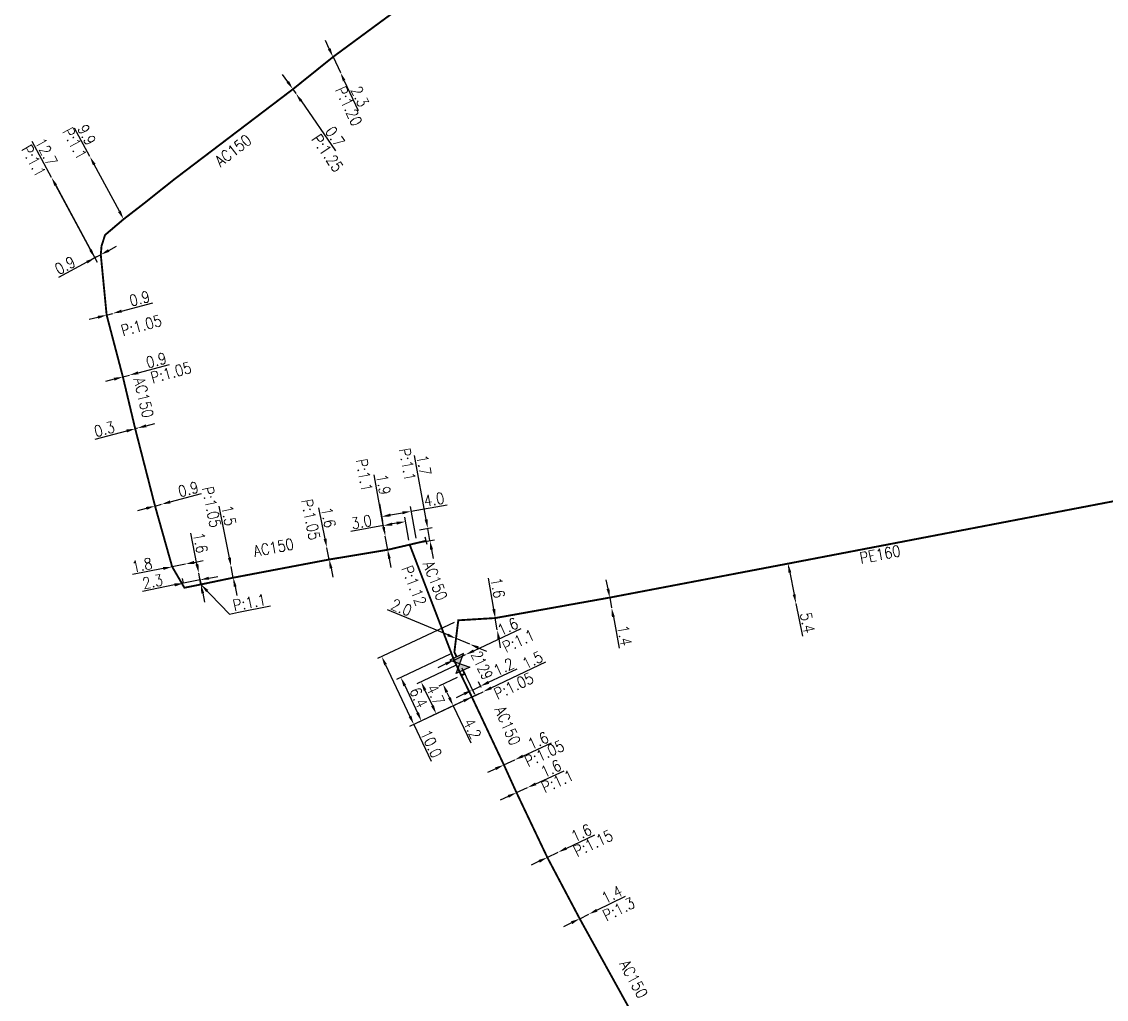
# Model space of a CAD drawing. Header units: millimetres. Extents: x 151000 to 152000, y 126996 to 128009.
# Drawn here: x 151048.7 to 151193, y 127751 to 127881 of the extents above; entities that cross this region are included whole.
import ezdxf
from ezdxf.enums import TextEntityAlignment as Align

# ---------------------------------------------------------------- set-up
doc = ezdxf.new("R2010")
doc.units = ezdxf.units.MM
doc.header["$PDMODE"] = 34
doc.layers.get('0').update_dxf_attribs({"linetype": 'CONTINUOUS'})
doc.layers.get('Defpoints').update_dxf_attribs({"linetype": 'CONTINUOUS'})
for name, color, linetype in [('G_120', 4, 'CONTINUOUS'), ('G_300', 7, 'CONTINUOUS'), ('G_340', 7, 'CONTINUOUS')]:
    doc.layers.add(name, color=color, linetype=linetype)
doc.styles.get("Standard").update_dxf_attribs({"font": 'romans.shx', "width": 0.85})
doc.linetypes.add('G_typB_AP', pattern='A,5,-0.3,["o",Standard,S=1.5,R=0,X=0,Y=-0.5],-1.65', length=6.95)
doc.linetypes.add('G_TYPB_PE', pattern='A,5,-0.3,["o",Standard,S=1.5,R=0,X=0,Y=-0.5],-1.65', length=6.95)
doc.dimstyles.get("Standard").update_dxf_attribs({"dimtxt": 1.5, "dimasz": 1.2, "dimexe": 0.625, "dimexo": 0.625, "dimgap": 0.25, "dimtad": 1, "dimdec": 1, "dimzin": 0, "dimdsep": 46, "dimtxsty": 'Standard', "dimcen": -0.5, "dimadec": 0, "dimazin": 0, "dimtfac": 1, "dimtdec": 1, "dimtmove": 0, "dimatfit": 3, "dimfxl": 1, "dimtolj": 1, "dimtzin": 0, "dimarcsym": 0})

# ---------------------------------------------------------------- blocks, each defined once
blk = doc.blocks.new('*D3')
at = {"layer": 'Defpoints', "color": 0, "linetype": 'Continuous'}
for p in [(151106.97, 127795.66), (151109.71, 127792.66), (151110.06, 127791.92)]:
    blk.add_point(p, dxfattribs=at)
at = {"layer": 'G_300', "color": 0, "linetype": 'Continuous', "lineweight": -2}
for p, q in [((151107.24, 127795.09), (151108.9, 127791.58)), ((151110.8, 127793.18), (151114.58, 127794.97)), ((151108.63, 127792.15), (151109.71, 127792.66)), ((151109.8, 127792.49), (151109.45, 127793.23)), ((151107.54, 127791.63), (151106.46, 127791.12))]:
    blk.add_line(p, q, dxfattribs=at)
at = {"layer": 'G_300', "color": 0, "linetype": 'Continuous'}
for points in [[(151110.71, 127793.36), (151110.88, 127792.99), (151109.71, 127792.66)], [(151107.46, 127791.82), (151107.63, 127791.45), (151108.63, 127792.15)]]:
    blk.add_solid(points, dxfattribs=at)
at = {"layer": 'G_300', "color": 0, "linetype": 'Continuous', "insert": (151112.81, 127795.23), "char_height": 1.5, "attachment_point": 5, "rotation": 25.3376}
blk.add_mtext('\\A1;1.2', dxfattribs=at)
blk = doc.blocks.new('*D4')
at = {"layer": 'Defpoints', "color": 0, "linetype": 'Continuous'}
for p in [(151107.16, 127794.08), (151110.06, 127791.92), (151106.09, 127790.04)]:
    blk.add_point(p, dxfattribs=at)
at = {"layer": 'G_120', "color": 0, "linetype": 'Continuous', "lineweight": -2}
for p, q in [((151106.59, 127793.82), (151104.16, 127792.66)), ((151105.23, 127791.84), (151105.58, 127791.12)), ((151109.5, 127791.65), (151105.52, 127789.77)), ((151106.09, 127790.04), (151108.41, 127785.14))]:
    blk.add_line(p, q, dxfattribs=at)
at = {"layer": 'G_120', "color": 0, "linetype": 'Continuous'}
for points in [[(151105.42, 127791.93), (151105.05, 127791.76), (151104.72, 127792.93)], [(151105.76, 127791.21), (151105.4, 127791.04), (151106.09, 127790.04)]]:
    blk.add_solid(points, dxfattribs=at)
at = {"layer": 'G_120', "color": 0, "linetype": 'Continuous', "insert": (151108.63, 127787), "char_height": 1.5, "attachment_point": 5, "rotation": 295.3376}
blk.add_mtext('\\A1;4.2', dxfattribs=at)
blk = doc.blocks.new('*D5')
at = {"layer": 'Defpoints', "color": 0, "linetype": 'Continuous'}
for p in [(151106.97, 127795.66), (151110.06, 127791.92), (151103.83, 127788.97)]:
    blk.add_point(p, dxfattribs=at)
at = {"layer": 'G_300', "color": 0, "linetype": 'Continuous', "lineweight": -2}
for p, q in [((151106.4, 127795.39), (151101.25, 127792.95)), ((151102.33, 127792.13), (151103.32, 127790.05)), ((151109.5, 127791.65), (151103.26, 127788.7))]:
    blk.add_line(p, q, dxfattribs=at)
at = {"layer": 'G_300', "color": 0, "linetype": 'Continuous'}
for points in [[(151102.51, 127792.22), (151102.15, 127792.05), (151101.82, 127793.22)], [(151103.5, 127790.14), (151103.14, 127789.97), (151103.83, 127788.97)]]:
    blk.add_solid(points, dxfattribs=at)
at = {"layer": 'G_300', "color": 0, "linetype": 'Continuous', "insert": (151103.73, 127791.52), "char_height": 1.5, "attachment_point": 5, "rotation": 295.3376}
blk.add_mtext('\\A1;4.7', dxfattribs=at)
blk = doc.blocks.new('*D6')
at = {"layer": 'Defpoints', "color": 0, "linetype": 'Continuous'}
for p in [(151106.24, 127797.19), (151110.06, 127791.92), (151101.85, 127788.03)]:
    blk.add_point(p, dxfattribs=at)
at = {"layer": 'G_120', "color": 0, "linetype": 'Continuous', "lineweight": -2}
for p, q in [((151105.68, 127796.92), (151098.55, 127793.55)), ((151099.63, 127792.73), (151101.34, 127789.12)), ((151109.5, 127791.65), (151101.29, 127787.77))]:
    blk.add_line(p, q, dxfattribs=at)
at = {"layer": 'G_120', "color": 0, "linetype": 'Continuous'}
for points in [[(151099.81, 127792.82), (151099.45, 127792.65), (151099.11, 127793.82)], [(151101.52, 127789.2), (151101.16, 127789.03), (151101.85, 127788.03)]]:
    blk.add_solid(points, dxfattribs=at)
at = {"layer": 'G_120', "color": 0, "linetype": 'Continuous', "insert": (151101.48, 127791.14), "char_height": 1.5, "attachment_point": 5, "rotation": 295.3376}
blk.add_mtext('\\A1;6.4', dxfattribs=at)
blk = doc.blocks.new('*D7')
at = {"layer": 'Defpoints', "color": 0, "linetype": 'Continuous'}
for p in [(151111.68, 127801.72), (151111.95, 127800.14), (151111.95, 127800.14)]:
    blk.add_point(p, dxfattribs=at)
at = {"layer": 'G_120', "color": 0, "linetype": 'Continuous', "lineweight": -2}
for p, q in [((151111.48, 127802.9), (151110.78, 127807.03)), ((151111.95, 127800.14), (151111.68, 127801.72)), ((151112.15, 127798.96), (151112.34, 127797.77))]:
    blk.add_line(p, q, dxfattribs=at)
at = {"layer": 'G_120', "color": 0, "linetype": 'Continuous'}
for points in [[(151111.68, 127802.94), (151111.28, 127802.87), (151111.68, 127801.72)], [(151112.34, 127798.99), (151111.95, 127798.92), (151111.95, 127800.14)]]:
    blk.add_solid(points, dxfattribs=at)
at = {"layer": 'G_120', "color": 0, "linetype": 'Continuous', "insert": (151112.02, 127805.73), "char_height": 1.5, "attachment_point": 5, "rotation": 279.5668}
blk.add_mtext('\\A1;1.6', dxfattribs=at)
blk = doc.blocks.new('*D8')
at = {"layer": 'Defpoints', "color": 0, "linetype": 'Continuous'}
for p in [(151106.46, 127799.01), (151108.31, 127798.24), (151108.31, 127798.24)]:
    blk.add_point(p, dxfattribs=at)
at = {"layer": 'G_120', "color": 0, "linetype": 'Continuous', "lineweight": -2}
for p, q in [((151105.36, 127799.47), (151097.35, 127802.81)), ((151108.31, 127798.24), (151106.46, 127799.01)), ((151109.42, 127797.78), (151110.53, 127797.32))]:
    blk.add_line(p, q, dxfattribs=at)
at = {"layer": 'G_120', "color": 0, "linetype": 'Continuous'}
for points in [[(151105.43, 127799.65), (151105.28, 127799.29), (151106.46, 127799.01)], [(151109.49, 127797.96), (151109.34, 127797.59), (151108.31, 127798.24)]]:
    blk.add_solid(points, dxfattribs=at)
at = {"layer": 'G_120', "color": 0, "linetype": 'Continuous', "insert": (151099.2, 127803.12), "char_height": 1.5, "attachment_point": 5, "rotation": 337.3674}
blk.add_mtext('\\A1;2.0', dxfattribs=at)
blk = doc.blocks.new('G_300_04')
at = {"linetype": 'Continuous'}
h = blk.add_hatch(color=0, dxfattribs=at)
h.paths.add_polyline_path([(-1, 1), (-1, -1), (0, 0)])
h.paths.add_polyline_path([(1, 1), (0, 0), (1, -1)])
at = {"color": 0, "linetype": 'Continuous', "flags": 128}
blk.add_lwpolyline([(-1, -1), (1, 1), (1, -1), (-1, 1)], close=True, dxfattribs=at)
at = {"color": 0, "linetype": 'Continuous', "width": 0.75}
blk.add_attdef('NUM', text='', height=1.5, dxfattribs=at).set_placement((0, 2.1), align=Align.MIDDLE_CENTER)
at = {"color": 0, "linetype": 'Continuous', "width": 0.75, "flags": 3}
for tag, p in [('DEF_LEG', (0, -5)), ('DEF_COUP', (0, -7.5)), ('DEF_TYPE', (0, -10))]:
    blk.add_attdef(tag, text='', height=1.2, dxfattribs=at).set_placement(p, align=Align.MIDDLE)
blk = doc.blocks.new('*D10')
at = {"layer": 'Defpoints', "color": 0, "linetype": 'Continuous'}
for p in [(151106.76, 127801.42), (151110.06, 127791.92), (151100.85, 127787.56)]:
    blk.add_point(p, dxfattribs=at)
at = {"layer": 'G_120', "color": 0, "linetype": 'Continuous', "lineweight": -2}
for p, q in [((151106.2, 127801.15), (151096, 127796.33)), ((151097.08, 127795.51), (151100.33, 127788.64)), ((151109.5, 127791.65), (151100.28, 127787.29)), ((151100.85, 127787.56), (151103.16, 127782.67))]:
    blk.add_line(p, q, dxfattribs=at)
at = {"layer": 'G_120', "color": 0, "linetype": 'Continuous'}
for points in [[(151097.26, 127795.6), (151096.9, 127795.42), (151096.57, 127796.6)], [(151100.51, 127788.73), (151100.15, 127788.56), (151100.85, 127787.56)]]:
    blk.add_solid(points, dxfattribs=at)
at = {"layer": 'G_120', "color": 0, "linetype": 'Continuous', "insert": (151103.16, 127785), "char_height": 1.5, "attachment_point": 5, "rotation": 295.3376}
blk.add_mtext('\\A1;10.0', dxfattribs=at)
blk = doc.blocks.new('*D11')
at = {"layer": 'Defpoints', "color": 0, "linetype": 'Continuous'}
for p in [(151126.91, 127804.44), (151127.17, 127803.06), (151127.17, 127803.06)]:
    blk.add_point(p, dxfattribs=at)
at = {"layer": 'G_120', "color": 0, "linetype": 'Continuous', "lineweight": -2}
for p, q in [((151126.69, 127805.61), (151126.46, 127806.79)), ((151126.91, 127804.44), (151127.17, 127803.06)), ((151127.4, 127801.88), (151128.19, 127797.71))]:
    blk.add_line(p, q, dxfattribs=at)
at = {"layer": 'G_120', "color": 0, "linetype": 'Continuous'}
for points in [[(151126.88, 127805.65), (151126.49, 127805.58), (151126.91, 127804.44)], [(151127.59, 127801.92), (151127.2, 127801.84), (151127.17, 127803.06)]]:
    blk.add_solid(points, dxfattribs=at)
at = {"layer": 'G_120', "color": 0, "linetype": 'Continuous', "insert": (151128.89, 127799.39), "char_height": 1.5, "attachment_point": 5, "rotation": 280.7793}
blk.add_mtext('\\A1;1.4', dxfattribs=at)
blk = doc.blocks.new('*D12')
at = {"layer": 'Defpoints', "color": 0, "linetype": 'Continuous'}
for p in [(151150.65, 127808.96), (151151.7, 127803.67), (151151.7, 127803.67)]:
    blk.add_point(p, dxfattribs=at)
at = {"layer": 'G_120', "color": 0, "linetype": 'Continuous', "lineweight": -2}
for p, q in [((151150.88, 127807.79), (151151.46, 127804.84)), ((151151.7, 127803.67), (151152.56, 127799.32))]:
    blk.add_line(p, q, dxfattribs=at)
at = {"layer": 'G_120', "color": 0, "linetype": 'Continuous'}
for points in [[(151151.08, 127807.82), (151150.68, 127807.75), (151150.65, 127808.96)], [(151151.66, 127804.88), (151151.27, 127804.8), (151151.7, 127803.67)]]:
    blk.add_solid(points, dxfattribs=at)
at = {"layer": 'G_120', "color": 0, "linetype": 'Continuous', "insert": (151153.23, 127801.1), "char_height": 1.5, "attachment_point": 5, "rotation": 281.2375}
blk.add_mtext('\\A1;5.4', dxfattribs=at)
blk = doc.blocks.new('*D161')
at = {"layer": 'Defpoints', "color": 0, "linetype": 'Continuous'}
for p in [(151114.28, 127782.86), (151114.28, 127782.86), (151112.83, 127782.19)]:
    blk.add_point(p, dxfattribs=at)
at = {"layer": 'G_120', "color": 0, "linetype": 'Continuous', "lineweight": -2}
for p, q in [((151115.36, 127783.37), (151119.16, 127785.13)), ((151112.83, 127782.19), (151114.28, 127782.86)), ((151111.74, 127781.68), (151110.65, 127781.18))]:
    blk.add_line(p, q, dxfattribs=at)
at = {"layer": 'G_120', "color": 0, "linetype": 'Continuous'}
for points in [[(151115.28, 127783.55), (151115.45, 127783.19), (151114.28, 127782.86)], [(151111.65, 127781.86), (151111.82, 127781.5), (151112.83, 127782.19)]]:
    blk.add_solid(points, dxfattribs=at)
at = {"layer": 'G_120', "color": 0, "linetype": 'Continuous', "insert": (151117.39, 127785.41), "char_height": 1.5, "attachment_point": 5, "rotation": 24.937}
blk.add_mtext('\\A1;1.6', dxfattribs=at)
blk = doc.blocks.new('*D162')
at = {"layer": 'Defpoints', "color": 0, "linetype": 'Continuous'}
for p in [(151114.51, 127778.5), (151115.97, 127779.17), (151115.97, 127779.17)]:
    blk.add_point(p, dxfattribs=at)
at = {"layer": 'G_120', "color": 0, "linetype": 'Continuous', "lineweight": -2}
for p, q in [((151117.06, 127779.67), (151120.87, 127781.41)), ((151114.51, 127778.5), (151115.97, 127779.17)), ((151113.42, 127778), (151112.33, 127777.5))]:
    blk.add_line(p, q, dxfattribs=at)
at = {"layer": 'G_120', "color": 0, "linetype": 'Continuous'}
for points in [[(151116.98, 127779.85), (151117.14, 127779.48), (151115.97, 127779.17)], [(151113.34, 127778.18), (151113.5, 127777.82), (151114.51, 127778.5)]]:
    blk.add_solid(points, dxfattribs=at)
at = {"layer": 'G_120', "color": 0, "linetype": 'Continuous', "insert": (151119.09, 127781.7), "char_height": 1.5, "attachment_point": 5, "rotation": 24.59}
blk.add_mtext('\\A1;1.6', dxfattribs=at)
blk = doc.blocks.new('*D163')
at = {"layer": 'Defpoints', "color": 0, "linetype": 'Continuous'}
for p in [(151118.61, 127769.88), (151120.05, 127770.57), (151120.05, 127770.57)]:
    blk.add_point(p, dxfattribs=at)
at = {"layer": 'G_120', "color": 0, "linetype": 'Continuous', "lineweight": -2}
for p, q in [((151121.14, 127771.09), (151124.92, 127772.89)), ((151118.61, 127769.88), (151120.05, 127770.57)), ((151117.53, 127769.37), (151116.44, 127768.85))]:
    blk.add_line(p, q, dxfattribs=at)
at = {"layer": 'G_120', "color": 0, "linetype": 'Continuous'}
for points in [[(151121.05, 127771.27), (151121.22, 127770.91), (151120.05, 127770.57)], [(151117.44, 127769.55), (151117.61, 127769.18), (151118.61, 127769.88)]]:
    blk.add_solid(points, dxfattribs=at)
at = {"layer": 'G_120', "color": 0, "linetype": 'Continuous', "insert": (151123.14, 127773.15), "char_height": 1.5, "attachment_point": 5, "rotation": 25.4941}
blk.add_mtext('\\A1;1.6', dxfattribs=at)
blk = doc.blocks.new('*D164')
at = {"layer": 'Defpoints', "color": 0, "linetype": 'Continuous'}
for p in [(151124.13, 127762.33), (151124.13, 127762.33), (151122.92, 127761.73)]:
    blk.add_point(p, dxfattribs=at)
at = {"layer": 'G_120', "color": 0, "linetype": 'Continuous', "lineweight": -2}
for p, q in [((151125.2, 127762.86), (151129.02, 127764.73)), ((151122.92, 127761.73), (151124.13, 127762.33)), ((151121.84, 127761.2), (151120.76, 127760.67))]:
    blk.add_line(p, q, dxfattribs=at)
at = {"layer": 'G_120', "color": 0, "linetype": 'Continuous'}
for points in [[(151125.12, 127763.04), (151125.29, 127762.68), (151124.13, 127762.33)], [(151121.75, 127761.38), (151121.93, 127761.02), (151122.92, 127761.73)]]:
    blk.add_solid(points, dxfattribs=at)
at = {"layer": 'G_120', "color": 0, "linetype": 'Continuous', "insert": (151127.21, 127764.96), "char_height": 1.5, "attachment_point": 5, "rotation": 26.2186}
blk.add_mtext('\\A1;1.4', dxfattribs=at)
blk = doc.blocks.new('*D172')
at = {"layer": 'Defpoints', "color": 0, "linetype": 'Continuous'}
for p in [(151107.73, 127796.85), (151107.73, 127796.85), (151106.19, 127796.13)]:
    blk.add_point(p, dxfattribs=at)
at = {"layer": 'G_120', "color": 0, "linetype": 'Continuous', "lineweight": -2}
for p, q in [((151108.82, 127797.36), (151115.13, 127800.31)), ((151106.19, 127796.13), (151107.73, 127796.85)), ((151105.1, 127795.62), (151104.02, 127795.11))]:
    blk.add_line(p, q, dxfattribs=at)
at = {"layer": 'G_120', "color": 0, "linetype": 'Continuous'}
for points in [[(151108.73, 127797.54), (151108.9, 127797.18), (151107.73, 127796.85)], [(151105.02, 127795.8), (151105.19, 127795.44), (151106.19, 127796.13)]]:
    blk.add_solid(points, dxfattribs=at)
at = {"layer": 'G_120', "color": 0, "linetype": 'Continuous', "insert": (151113.35, 127800.59), "char_height": 1.5, "attachment_point": 5, "rotation": 25.0793}
blk.add_mtext('\\A1;1.6', dxfattribs=at)
blk = doc.blocks.new('*D173')
at = {"layer": 'Defpoints', "color": 0, "linetype": 'Continuous'}
for p in [(151096.79, 127814.01), (151097.04, 127812.62), (151100.29, 127811.48)]:
    blk.add_point(p, dxfattribs=at)
at = {"layer": 'G_120', "color": 0, "linetype": 'Continuous', "lineweight": -2}
for p, q in [((151096.93, 127813.24), (151096.67, 127814.63)), ((151098.56, 127814.33), (151097.97, 127814.23)), ((151100.18, 127812.1), (151099.63, 127815.16)), ((151096.79, 127814.01), (151092.48, 127813.23))]:
    blk.add_line(p, q, dxfattribs=at)
at = {"layer": 'G_120', "color": 0, "linetype": 'Continuous'}
for points in [[(151097.93, 127814.42), (151098, 127814.03), (151096.79, 127814.01)], [(151098.52, 127814.53), (151098.59, 127814.14), (151099.74, 127814.55)]]:
    blk.add_solid(points, dxfattribs=at)
at = {"layer": 'G_120', "color": 0, "linetype": 'Continuous', "insert": (151093.87, 127814.5), "char_height": 1.5, "attachment_point": 5, "rotation": 10.2862}
blk.add_mtext('\\A1;3.0', dxfattribs=at)
blk = doc.blocks.new('*D174')
at = {"layer": 'Defpoints', "color": 0, "linetype": 'Continuous'}
for p in [(151096.15, 127817.54), (151096.57, 127815.21), (151101.27, 127811.71)]:
    blk.add_point(p, dxfattribs=at)
at = {"layer": 'G_340', "color": 0, "linetype": 'Continuous', "lineweight": -2}
for p, q in [((151096.26, 127816.93), (151096.68, 127814.6)), ((151097.75, 127815.43), (151099.32, 127815.71)), ((151101.16, 127812.33), (151100.39, 127816.54)), ((151100.5, 127815.93), (151105.27, 127816.79))]:
    blk.add_line(p, q, dxfattribs=at)
at = {"layer": 'G_340', "color": 0, "linetype": 'Continuous'}
for points in [[(151097.71, 127815.62), (151097.78, 127815.23), (151096.57, 127815.21)], [(151099.29, 127815.91), (151099.36, 127815.52), (151100.5, 127815.93)]]:
    blk.add_solid(points, dxfattribs=at)
at = {"layer": 'G_340', "color": 0, "linetype": 'Continuous', "insert": (151103.53, 127817.49), "char_height": 1.5, "attachment_point": 5, "rotation": 10.2862}
blk.add_mtext('\\A1;4.0', dxfattribs=at)
blk = doc.blocks.new('*D175')
at = {"layer": 'Defpoints', "color": 0, "linetype": 'Continuous'}
for p in [(151100.97, 127813.34), (151102.69, 127813.65), (151101.27, 127811.71)]:
    blk.add_point(p, dxfattribs=at)
at = {"layer": 'G_340', "color": 0, "linetype": 'Continuous', "lineweight": -2}
for p, q in [((151102.48, 127814.83), (151100.93, 127823.35)), ((151101.59, 127813.45), (151103.3, 127813.76)), ((151102.98, 127812.02), (151102.69, 127813.65)), ((151101.88, 127811.82), (151103.6, 127812.14)), ((151103.2, 127810.84), (151103.41, 127809.66))]:
    blk.add_line(p, q, dxfattribs=at)
at = {"layer": 'G_340', "color": 0, "linetype": 'Continuous'}
for points in [[(151102.67, 127814.86), (151102.28, 127814.79), (151102.69, 127813.65)], [(151103.4, 127810.88), (151103, 127810.81), (151102.98, 127812.02)]]:
    blk.add_solid(points, dxfattribs=at)
at = {"layer": 'G_340', "color": 0, "linetype": 'Continuous', "insert": (151102.18, 127822.06), "char_height": 1.5, "attachment_point": 5, "rotation": 280.2862}
blk.add_mtext('\\A1;1.7', dxfattribs=at)
blk = doc.blocks.new('*D176')
at = {"layer": 'Defpoints', "color": 0, "linetype": 'Continuous'}
for p in [(151097.04, 127812.62), (151097.04, 127812.62), (151097.37, 127810.8)]:
    blk.add_point(p, dxfattribs=at)
at = {"layer": 'G_120', "color": 0, "linetype": 'Continuous', "lineweight": -2}
for p, q in [((151096.82, 127813.8), (151095.56, 127820.75)), ((151097.37, 127810.8), (151097.04, 127812.62)), ((151097.58, 127809.62), (151097.8, 127808.44))]:
    blk.add_line(p, q, dxfattribs=at)
at = {"layer": 'G_120', "color": 0, "linetype": 'Continuous'}
for points in [[(151097.02, 127813.84), (151096.63, 127813.77), (151097.04, 127812.62)], [(151097.78, 127809.66), (151097.39, 127809.58), (151097.37, 127810.8)]]:
    blk.add_solid(points, dxfattribs=at)
at = {"layer": 'G_120', "color": 0, "linetype": 'Continuous', "insert": (151096.81, 127819.48), "char_height": 1.5, "attachment_point": 5, "rotation": 280.2862}
blk.add_mtext('\\A1;1.9', dxfattribs=at)
blk = doc.blocks.new('*D177')
at = {"layer": 'Defpoints', "color": 0, "linetype": 'Continuous'}
for p in [(151089.27, 127811.08), (151089.27, 127811.08), (151089.59, 127809.51)]:
    blk.add_point(p, dxfattribs=at)
at = {"layer": 'G_120', "color": 0, "linetype": 'Continuous', "lineweight": -2}
for p, q in [((151089.03, 127812.26), (151088.19, 127816.36)), ((151089.59, 127809.51), (151089.27, 127811.08)), ((151089.83, 127808.34), (151090.07, 127807.16))]:
    blk.add_line(p, q, dxfattribs=at)
at = {"layer": 'G_120', "color": 0, "linetype": 'Continuous'}
for points in [[(151089.22, 127812.3), (151088.83, 127812.22), (151089.27, 127811.08)], [(151090.02, 127808.38), (151089.63, 127808.3), (151089.59, 127809.51)]]:
    blk.add_solid(points, dxfattribs=at)
at = {"layer": 'G_120', "color": 0, "linetype": 'Continuous', "insert": (151089.47, 127815.1), "char_height": 1.5, "attachment_point": 5, "rotation": 281.5238}
blk.add_mtext('\\A1;1.6', dxfattribs=at)
blk = doc.blocks.new('*D178')
at = {"layer": 'Defpoints', "color": 0, "linetype": 'Continuous'}
for p in [(151076.53, 127808.56), (151076.53, 127808.56), (151076.82, 127807.09)]:
    blk.add_point(p, dxfattribs=at)
at = {"layer": 'G_120', "color": 0, "linetype": 'Continuous', "lineweight": -2}
for p, q in [((151076.3, 127809.74), (151074.94, 127816.62)), ((151076.82, 127807.09), (151076.53, 127808.56)), ((151077.06, 127805.91), (151077.29, 127804.74))]:
    blk.add_line(p, q, dxfattribs=at)
at = {"layer": 'G_120', "color": 0, "linetype": 'Continuous'}
for points in [[(151076.49, 127809.78), (151076.1, 127809.7), (151076.53, 127808.56)], [(151077.25, 127805.95), (151076.86, 127805.87), (151076.82, 127807.09)]]:
    blk.add_solid(points, dxfattribs=at)
at = {"layer": 'G_120', "color": 0, "linetype": 'Continuous', "insert": (151076.21, 127815.35), "char_height": 1.5, "attachment_point": 5, "rotation": 281.2055}
blk.add_mtext('\\A1;1.5', dxfattribs=at)
blk = doc.blocks.new('*D179')
at = {"layer": 'Defpoints', "color": 0, "linetype": 'Continuous'}
for p in [(151072.21, 127807.71), (151072.21, 127807.71), (151072.51, 127806.19)]:
    blk.add_point(p, dxfattribs=at)
at = {"layer": 'G_120', "color": 0, "linetype": 'Continuous', "lineweight": -2}
for p, q in [((151071.98, 127808.88), (151071.16, 127812.99)), ((151072.51, 127806.19), (151072.21, 127807.71)), ((151072.75, 127805.01), (151072.98, 127803.83))]:
    blk.add_line(p, q, dxfattribs=at)
at = {"layer": 'G_120', "color": 0, "linetype": 'Continuous'}
for points in [[(151072.18, 127808.92), (151071.78, 127808.84), (151072.21, 127807.71)], [(151072.94, 127805.05), (151072.55, 127804.97), (151072.51, 127806.19)]]:
    blk.add_solid(points, dxfattribs=at)
at = {"layer": 'G_120', "color": 0, "linetype": 'Continuous', "insert": (151072.44, 127811.72), "char_height": 1.5, "attachment_point": 5, "rotation": 281.2055}
blk.add_mtext('\\A1;1.6', dxfattribs=at)
blk = doc.blocks.new('*D180')
at = {"layer": 'Defpoints', "color": 0, "linetype": 'Continuous'}
for p in [(151072.21, 127807.71), (151070.31, 127805.75), (151072.39, 127806.79)]:
    blk.add_point(p, dxfattribs=at)
at = {"layer": 'G_120', "color": 0, "linetype": 'Continuous', "lineweight": -2}
for p, q in [((151070.18, 127806.36), (151070.07, 127806.97)), ((151072.33, 127807.09), (151072.52, 127806.18)), ((151073.57, 127807.02), (151074.75, 127807.26)), ((151069.01, 127806.12), (151064.72, 127805.27)), ((151072.39, 127806.79), (151070.19, 127806.35))]:
    blk.add_line(p, q, dxfattribs=at)
at = {"layer": 'G_120', "color": 0, "linetype": 'Continuous'}
for points in [[(151073.53, 127807.22), (151073.61, 127806.83), (151072.39, 127806.79)], [(151068.97, 127806.32), (151069.05, 127805.92), (151070.19, 127806.35)]]:
    blk.add_solid(points, dxfattribs=at)
at = {"layer": 'G_120', "color": 0, "linetype": 'Continuous', "insert": (151066.08, 127806.56), "char_height": 1.5, "attachment_point": 5, "rotation": 11.2055}
blk.add_mtext('\\A1;2.3', dxfattribs=at)
blk = doc.blocks.new('*D181')
at = {"layer": 'Defpoints', "color": 0, "linetype": 'Continuous'}
for p in [(151066.4, 127816.62), (151067.27, 127816.85), (151067.27, 127816.85)]:
    blk.add_point(p, dxfattribs=at)
at = {"layer": 'G_120', "color": 0, "linetype": 'Continuous', "lineweight": -2}
for p, q in [((151068.43, 127817.16), (151072.59, 127818.29)), ((151065.24, 127816.3), (151064.08, 127815.99)), ((151066.4, 127816.62), (151067.27, 127816.85))]:
    blk.add_line(p, q, dxfattribs=at)
at = {"layer": 'G_120', "color": 0, "linetype": 'Continuous'}
for points in [[(151068.37, 127817.36), (151068.48, 127816.97), (151067.27, 127816.85)], [(151065.19, 127816.5), (151065.29, 127816.11), (151066.4, 127816.62)]]:
    blk.add_solid(points, dxfattribs=at)
at = {"layer": 'G_120', "color": 0, "linetype": 'Continuous', "insert": (151070.83, 127818.85), "char_height": 1.5, "attachment_point": 5, "rotation": 15.0908}
blk.add_mtext('\\A1;0.9', dxfattribs=at)
blk = doc.blocks.new('*D182')
at = {"layer": 'Defpoints', "color": 0, "linetype": 'Continuous'}
for p in [(151068.68, 127808.54), (151070.45, 127808.9), (151070.45, 127808.9)]:
    blk.add_point(p, dxfattribs=at)
at = {"layer": 'G_120', "color": 0, "linetype": 'Continuous', "lineweight": -2}
for p, q in [((151070.45, 127808.9), (151068.68, 127808.54)), ((151071.62, 127809.13), (151072.8, 127809.36)), ((151067.5, 127808.31), (151063.4, 127807.5))]:
    blk.add_line(p, q, dxfattribs=at)
at = {"layer": 'G_120', "color": 0, "linetype": 'Continuous'}
for points in [[(151067.47, 127808.51), (151067.54, 127808.11), (151068.68, 127808.54)], [(151071.58, 127809.33), (151071.66, 127808.93), (151070.45, 127808.9)]]:
    blk.add_solid(points, dxfattribs=at)
at = {"layer": 'G_120', "color": 0, "linetype": 'Continuous', "insert": (151064.67, 127808.77), "char_height": 1.5, "attachment_point": 5, "rotation": 11.23}
blk.add_mtext('\\A1;1.8', dxfattribs=at)
blk = doc.blocks.new('*D183')
at = {"layer": 'Defpoints', "color": 0, "linetype": 'Continuous'}
for p in [(151059.96, 127842.02), (151060.78, 127842.24), (151060.78, 127842.24)]:
    blk.add_point(p, dxfattribs=at)
at = {"layer": 'G_120', "color": 0, "linetype": 'Continuous', "lineweight": -2}
for p, q in [((151061.94, 127842.55), (151066.11, 127843.65)), ((151058.8, 127841.71), (151057.64, 127841.41)), ((151059.96, 127842.02), (151060.78, 127842.24))]:
    blk.add_line(p, q, dxfattribs=at)
at = {"layer": 'G_120', "color": 0, "linetype": 'Continuous'}
for points in [[(151058.75, 127841.91), (151058.85, 127841.52), (151059.96, 127842.02)], [(151061.89, 127842.74), (151061.99, 127842.35), (151060.78, 127842.24)]]:
    blk.add_solid(points, dxfattribs=at)
at = {"layer": 'G_120', "color": 0, "linetype": 'Continuous', "insert": (151064.35, 127844.22), "char_height": 1.5, "attachment_point": 5, "rotation": 14.8179}
blk.add_mtext('\\A1;0.9', dxfattribs=at)
blk = doc.blocks.new('*D184')
at = {"layer": 'Defpoints', "color": 0, "linetype": 'Continuous'}
for p in [(151062.12, 127833.8), (151062.99, 127834.03), (151062.99, 127834.03)]:
    blk.add_point(p, dxfattribs=at)
at = {"layer": 'G_120', "color": 0, "linetype": 'Continuous', "lineweight": -2}
for p, q in [((151064.15, 127834.33), (151068.32, 127835.44)), ((151060.96, 127833.49), (151059.8, 127833.18)), ((151062.12, 127833.8), (151062.99, 127834.03))]:
    blk.add_line(p, q, dxfattribs=at)
at = {"layer": 'G_120', "color": 0, "linetype": 'Continuous'}
for points in [[(151064.1, 127834.53), (151064.21, 127834.14), (151062.99, 127834.03)], [(151060.91, 127833.68), (151061.02, 127833.3), (151062.12, 127833.8)]]:
    blk.add_solid(points, dxfattribs=at)
at = {"layer": 'G_120', "color": 0, "linetype": 'Continuous', "insert": (151066.56, 127836.01), "char_height": 1.5, "attachment_point": 5, "rotation": 14.8116}
blk.add_mtext('\\A1;0.9', dxfattribs=at)
blk = doc.blocks.new('*D185')
at = {"layer": 'Defpoints', "color": 0, "linetype": 'Continuous'}
for p in [(151063.76, 127826.9), (151064.05, 127826.98), (151064.05, 127826.98)]:
    blk.add_point(p, dxfattribs=at)
at = {"layer": 'G_120', "color": 0, "linetype": 'Continuous', "lineweight": -2}
for p, q in [((151065.21, 127827.28), (151066.37, 127827.59)), ((151062.6, 127826.59), (151058.38, 127825.48)), ((151064.05, 127826.98), (151063.76, 127826.9))]:
    blk.add_line(p, q, dxfattribs=at)
at = {"layer": 'G_120', "color": 0, "linetype": 'Continuous'}
for points in [[(151065.16, 127827.48), (151065.27, 127827.09), (151064.05, 127826.98)], [(151062.55, 127826.79), (151062.66, 127826.4), (151063.76, 127826.9)]]:
    blk.add_solid(points, dxfattribs=at)
at = {"layer": 'G_120', "color": 0, "linetype": 'Continuous', "insert": (151059.66, 127826.85), "char_height": 1.5, "attachment_point": 5, "rotation": 14.8116}
blk.add_mtext('\\A1;0.3', dxfattribs=at)
blk = doc.blocks.new('G_340_07')
at = {"color": 0, "linetype": 'Continuous', "const_width": 0.25, "flags": 128}
blk.add_lwpolyline([(0, 0), (1.25, 0)], dxfattribs=at)
at = {"color": 0, "linetype": 'Continuous', "flags": 128}
blk.add_lwpolyline([(1.25, -0.5), (1.25, 0.5)], dxfattribs=at)
at = {"color": 0, "linetype": 'Continuous', "width": 0.75, "flags": 3}
for tag, p in [('DEF_LEG', (0, -5)), ('DEF_COUP', (0, -7.5)), ('DEF_TYPE', (0, -10))]:
    blk.add_attdef(tag, text='', height=1.2, dxfattribs=at).set_placement(p, align=Align.MIDDLE)
blk = doc.blocks.new('*D186')
at = {"layer": 'Defpoints', "color": 0, "linetype": 'Continuous'}
for p in [(151052.62, 127860.33), (151058.39, 127849.62), (151059.18, 127850.05)]:
    blk.add_point(p, dxfattribs=at)
at = {"layer": 'G_120', "color": 0, "linetype": 'Continuous', "lineweight": -2}
for p, q in [((151052.62, 127860.33), (151050.05, 127865.09)), ((151057.82, 127850.68), (151053.19, 127859.27)), ((151058.63, 127849.75), (151057.84, 127849.32))]:
    blk.add_line(p, q, dxfattribs=at)
at = {"layer": 'G_120', "color": 0, "linetype": 'Continuous'}
for points in [[(151053.36, 127859.37), (151053.01, 127859.18), (151052.62, 127860.33)], [(151057.99, 127850.77), (151057.64, 127850.58), (151058.39, 127849.62)]]:
    blk.add_solid(points, dxfattribs=at)
at = {"layer": 'G_120', "color": 0, "linetype": 'Continuous', "insert": (151051.93, 127863.71), "char_height": 1.5, "attachment_point": 5, "rotation": 298.3248}
blk.add_mtext('\\A1;12.7', dxfattribs=at)
blk = doc.blocks.new('*D187')
at = {"layer": 'Defpoints', "color": 0, "linetype": 'Continuous'}
for p in [(151057.73, 127863.09), (151057.73, 127863.09), (151062.22, 127854.77)]:
    blk.add_point(p, dxfattribs=at)
at = {"layer": 'G_120', "color": 0, "linetype": 'Continuous', "lineweight": -2}
for p, q in [((151057.73, 127863.09), (151055.69, 127866.88)), ((151061.65, 127855.82), (151058.3, 127862.03))]:
    blk.add_line(p, q, dxfattribs=at)
at = {"layer": 'G_120', "color": 0, "linetype": 'Continuous'}
for points in [[(151058.48, 127862.13), (151058.13, 127861.94), (151057.73, 127863.09)], [(151061.82, 127855.92), (151061.47, 127855.73), (151062.22, 127854.77)]]:
    blk.add_solid(points, dxfattribs=at)
at = {"layer": 'G_120', "color": 0, "linetype": 'Continuous', "insert": (151057.31, 127865.99), "char_height": 1.5, "attachment_point": 5, "rotation": 298.3248}
blk.add_mtext('\\A1;9.9', dxfattribs=at)
blk = doc.blocks.new('*D188')
at = {"layer": 'Defpoints', "color": 0, "linetype": 'Continuous'}
for p in [(151084.75, 127872.06), (151085.15, 127871.49), (151085.15, 127871.49)]:
    blk.add_point(p, dxfattribs=at)
at = {"layer": 'G_120', "color": 0, "linetype": 'Continuous', "lineweight": -2}
for p, q in [((151084.06, 127873.05), (151083.38, 127874.03)), ((151084.75, 127872.06), (151085.15, 127871.49)), ((151085.83, 127870.5), (151090.43, 127863.87))]:
    blk.add_line(p, q, dxfattribs=at)
at = {"layer": 'G_120', "color": 0, "linetype": 'Continuous'}
for points in [[(151084.23, 127873.16), (151083.9, 127872.93), (151084.75, 127872.06)], [(151085.99, 127870.61), (151085.67, 127870.39), (151085.15, 127871.49)]]:
    blk.add_solid(points, dxfattribs=at)
at = {"layer": 'G_120', "color": 0, "linetype": 'Continuous', "insert": (151090.35, 127865.75), "char_height": 1.5, "attachment_point": 5, "rotation": 304.777}
blk.add_mtext('\\A1;0.7', dxfattribs=at)
blk = doc.blocks.new('*D189')
at = {"layer": 'Defpoints', "color": 0, "linetype": 'Continuous'}
for p in [(151090.09, 127876.35), (151091.07, 127874.27), (151091.07, 127874.27)]:
    blk.add_point(p, dxfattribs=at)
at = {"layer": 'G_120', "color": 0, "linetype": 'Continuous', "lineweight": -2}
for p, q in [((151089.58, 127877.44), (151089.07, 127878.52)), ((151090.09, 127876.35), (151091.07, 127874.27)), ((151091.58, 127873.19), (151093.44, 127869.23))]:
    blk.add_line(p, q, dxfattribs=at)
at = {"layer": 'G_120', "color": 0, "linetype": 'Continuous'}
for points in [[(151089.76, 127877.52), (151089.4, 127877.35), (151090.09, 127876.35)], [(151091.76, 127873.27), (151091.4, 127873.1), (151091.07, 127874.27)]]:
    blk.add_solid(points, dxfattribs=at)
at = {"layer": 'G_120', "color": 0, "linetype": 'Continuous', "insert": (151093.67, 127871.09), "char_height": 1.5, "attachment_point": 5, "rotation": 295.1928}
blk.add_mtext('\\A1;2.3', dxfattribs=at)
blk = doc.blocks.new('*D202')
at = {"layer": 'Defpoints', "color": 0, "linetype": 'Continuous'}
for p in [(151108.57, 127791.21), (151110.06, 127791.92), (151110.06, 127791.92)]:
    blk.add_point(p, dxfattribs=at)
at = {"layer": 'G_120', "color": 0, "linetype": 'Continuous', "lineweight": -2}
for p, q in [((151111.15, 127792.43), (151118.41, 127795.88)), ((151109.8, 127792.49), (151109.8, 127792.49)), ((151108.31, 127791.78), (151108.31, 127791.78)), ((151108.57, 127791.21), (151110.06, 127791.92)), ((151107.49, 127790.7), (151106.4, 127790.19))]:
    blk.add_line(p, q, dxfattribs=at)
at = {"layer": 'G_120', "color": 0, "linetype": 'Continuous'}
for points in [[(151111.06, 127792.62), (151111.23, 127792.25), (151110.06, 127791.92)], [(151107.4, 127790.88), (151107.57, 127790.52), (151108.57, 127791.21)]]:
    blk.add_solid(points, dxfattribs=at)
at = {"layer": 'G_120', "color": 0, "linetype": 'Continuous', "insert": (151116.64, 127796.14), "char_height": 1.5, "attachment_point": 5, "rotation": 25.3376}
blk.add_mtext('\\A1;1.5', dxfattribs=at)
blk = doc.blocks.new('*D211')
at = {"layer": 'Defpoints', "color": 0, "linetype": 'Continuous'}
for p in [(151052.62, 127860.33), (151058.39, 127849.62), (151059.18, 127850.05)]:
    blk.add_point(p, dxfattribs=at)
at = {"layer": 'G_120', "color": 0, "linetype": 'Continuous', "lineweight": -2}
for p, q in [((151052.91, 127859.78), (151058.68, 127849.07)), ((151060.24, 127850.62), (151061.29, 127851.19)), ((151057.33, 127849.05), (151053.54, 127847.01)), ((151059.18, 127850.05), (151058.39, 127849.62))]:
    blk.add_line(p, q, dxfattribs=at)
at = {"layer": 'G_120', "color": 0, "linetype": 'Continuous'}
for points in [[(151060.14, 127850.79), (151060.33, 127850.44), (151059.18, 127850.05)], [(151057.24, 127849.23), (151057.43, 127848.88), (151058.39, 127849.62)]]:
    blk.add_solid(points, dxfattribs=at)
at = {"layer": 'G_120', "color": 0, "linetype": 'Continuous', "insert": (151054.43, 127848.62), "char_height": 1.5, "attachment_point": 5, "rotation": 28.3248}
blk.add_mtext('\\A1;0.9', dxfattribs=at)

msp = doc.modelspace()

# ---------------------------------------------------------------- linework, layer by layer
at = {"layer": 'G_120', "linetype": 'G_TYPB_PE', "flags": 128}
msp.add_lwpolyline([(151650.65, 128002.17, 0.25, 0.25, 0), (151646.88, 128001.58, 0.25, 0.25, 0), (151640.1, 128000.53, 0.25, 0.25, 0), (151609.78, 127994.51, 0.25, 0.25, 0), (151602.89, 127993.27, 0.25, 0.25, 0), (151595.16, 127991.85, 0.25, 0.25, 0), (151587.11, 127991.25, 0.25, 0.25, 0), (151570.49, 127987.23, 0.25, 0.25, 0), (151558.58, 127983.47, 0.25, 0.25, 0), (151531.12, 127970.33, 0.25, 0.25, 0), (151499.79, 127953.64, 0.25, 0.25, 0), (151497, 127950.19, 0.25, 0.25, 0), (151474.24, 127937.07, 0.25, 0.25, 0), (151454.42, 127923.6, 0.25, 0.25, 0), (151420.48, 127898.08, 0.25, 0.25, 0), (151383.8, 127870.65, 0.25, 0.25, 0), (151375, 127864.01, 0.25, 0.25, -0.028776), (151363.96, 127856.57, 0.25, 0.25, 0), (151361.17, 127855.98, 0.25, 0.25, 0), (151349.33, 127849.09, 0.25, 0.25, 0), (151349.33, 127849.09, 0.25, 0.25, 0), (151337.02, 127843.7, 0.25, 0.25, 0), (151337.02, 127843.7, 0.25, 0.25, 0), (151332.52, 127842.85, 0.25, 0.25, 0), (151332.13, 127841.96, 0.25, 0.25, 0), (151330.26, 127841.61, 0.25, 0.25, 0), (151326.98, 127841, 0.25, 0.25, 0), (151326.98, 127841, 0.25, 0.25, 0), (151325, 127841.59, 0.25, 0.25, 0), (151319.63, 127840.63, 0.25, 0.25, 0), (151309.62, 127838.67, 0.25, 0.25, 0), (151269.32, 127831.23, 0.25, 0.25, 0), (151203.07, 127819, 0.25, 0.25, 0), (151150.65, 127808.96, 0.25, 0.25, 0), (151126.91, 127804.44, 0.25, 0.25, 0), (151111.68, 127801.72, 0.25, 0.25, 0), (151106.76, 127801.42, 0.25, 0.25, 0), (151106.46, 127799.01, 0.25, 0.25, 0), (151106.24, 127797.19, 0.25, 0.25, 0), (151106.54, 127796.56, 0, 0, 0)], format="xyseb", dxfattribs=at)
at = {"layer": 'G_120', "linetype": 'G_typB_AP', "flags": 128}
msp.add_lwpolyline([(151179.48, 128000, 0.25, 0.25, 0), (151179.33, 127999.75, 0.25, 0.25, 0), (151176.36, 127994.8, 0.25, 0.25, 0), (151172.61, 127988.63, 0.25, 0.25, 0), (151160.89, 127969.21, 0.25, 0.25, 0), (151152.17, 127954.62, 0.25, 0.25, 0), (151142.76, 127939.17, 0.25, 0.25, 0), (151136.02, 127927.85, 0.25, 0.25, 0), (151129.16, 127916.59, 0.25, 0.25, 0), (151124.99, 127910.41, 0.25, 0.25, 0), (151118.59, 127900.97, 0.25, 0.25, 0), (151114.83, 127896.64, 0.25, 0.25, 0), (151114.83, 127896.64, 0.25, 0.25, 0), (151114.83, 127896.64, 0.25, 0.25, 0), (151114.83, 127896.64, 0.25, 0.25, 0), (151110, 127891.67, 0.25, 0.25, 0), (151106.46, 127888.54, 0.25, 0.25, 0), (151103.08, 127885.87, 0.25, 0.25, 0), (151097.07, 127881.49, 0.25, 0.25, 0), (151090.09, 127876.35, 0.25, 0.25, 0), (151084.75, 127872.06, 0.25, 0.25, 0), (151068.89, 127860.02, 0.25, 0.25, 0), (151068.89, 127860.02, 0.25, 0.25, 0), (151065.04, 127856.95, 0.25, 0.25, 0), (151062.22, 127854.77, 0.25, 0.25, 0), (151059.75, 127852.67, 0.25, 0.25, 0), (151059.51, 127851.93, 0.25, 0.25, 0), (151059.28, 127851.2, 0.25, 0.25, 0), (151059.18, 127850.05, 0.25, 0.25, 0), (151059.96, 127842.02, 0.25, 0.25, 0), (151059.96, 127842.02, 0.25, 0.25, 0), (151062.12, 127833.8, 0.25, 0.25, 0), (151063.76, 127826.9, 0.25, 0.25, 0), (151066.4, 127816.62, 0.25, 0.25, 0), (151068.68, 127808.54, 0.25, 0.25, 0), (151068.68, 127808.54, 0.25, 0.25, 0), (151070.31, 127805.75, 0.25, 0.25, 0), (151072.51, 127806.19, 0.25, 0.25, 0), (151076.82, 127807.09, 0.25, 0.25, 0), (151089.59, 127809.51, 0.25, 0.25, 0), (151097.37, 127810.8, 0.25, 0.25, 0), (151100.29, 127811.48, 0.25, 0.25, 0), (151101.27, 127811.71, 0, 0, 0)], format="xyseb", dxfattribs=at)
at = {"layer": 'G_120', "linetype": 'G_typB_AP'}
msp.add_lwpolyline([(151100.29, 127811.48, 0.25, 0.25, 0), (151106.19, 127796.13, 0.25, 0.25, 0), (151107.16, 127794.09, 0.25, 0.25, 0), (151108.57, 127791.21, 0.25, 0.25, 0), (151112.83, 127782.19, 0.25, 0.25, 0), (151112.83, 127782.19, 0.25, 0.25, 0), (151114.51, 127778.5, 0.25, 0.25, 0), (151118.61, 127769.88, 0.25, 0.25, 0), (151122.92, 127761.73, 0.25, 0.25, 0), (151129.98, 127748.97, 0.25, 0.25, 0)], format="xyseb", dxfattribs=at)
at = {"layer": 'G_120', "const_width": 0.25, "flags": 128}
msp.add_lwpolyline([(151107.4, 127794.75), (151107.61, 127794.3), (151107.16, 127794.09)], dxfattribs=at)

# ---------------------------------------------------------------- block references
at = {"layer": 'G_300'}
ref = msp.add_blockref('G_300_04', (151106.97, 127795.66), dxfattribs=dict(at, rotation=295.3375690311058))
ref.add_attrib('NUM', '2129', dxfattribs={"layer": '0', "color": 0, "linetype": 'Continuous', "height": 1.5, "rotation": 295.3376, "width": 0.75}).set_placement((151109.93, 127795.43), align=Align.MIDDLE_CENTER)
at = {"layer": 'G_340', "rotation": 13.14859006559258}
msp.add_blockref('G_340_07', (151101.27, 127811.71), dxfattribs=at)

# ---------------------------------------------------------------- texts
at = {"layer": 'G_120', "linetype": 'Continuous', "width": 0.85}
msp.add_text('AC150', height=1.5, rotation=37.6576, dxfattribs=at).set_placement((151076.79, 127863.91), align=Align.MIDDLE)
for s, rotation, p in [('AC150', 283.3761, (151063.53, 127833.49)), ('AC150', 11.2227, (151079.68, 127809.84)), ('PE160', 10.8389, (151160.36, 127808.94)), ('AC150', 291.0081, (151102.03, 127808.94)), ('AC150', 293.8358, (151111.55, 127789.57)), ('P:1.05', 24.937, (151116.03, 127781.87)), ('P:1.1', 24.59, (151118.27, 127778.42)), ('P:1.15', 25.4941, (151122.55, 127769.91)), ('P:1.3', 26.2186, (151126.46, 127761.36)), ('AC150', 298.6883, (151128.15, 127755.72))]:
    msp.add_text(s, height=1.5, rotation=rotation, dxfattribs=at).set_placement(p)
at = {"layer": 'G_120', "linetype": 'Continuous', "char_height": 1.5, "attachment_point": 7}
for s, insert, rotation in [('P:1.20', (151090.34, 127871.99), 295.1928), ('P:1.1', (151054.02, 127866.45), 298.3248), ('P:1.25', (151087.16, 127865.4), 304.777), ('P:1.1', (151048.55, 127864.12), 298.3248), ('P:1.05', (151062.11, 127839.18), 15.3198), ('P:1.05', (151066.07, 127832.92), 15.3198), ('P:1.1', (151093.12, 127822.76), 280.2862), ('P:1.05', (151072.64, 127819.04), 281.4833), ('P:1.05', (151085.84, 127817.38), 281.4833), ('P:1.12', (151099.19, 127808.35), 291.0081), ('P:1.1', (151076.94, 127802.63), 11.2227), ('P:1.1', (151113.09, 127797.07), 25.0793), ('P:1.05', (151111.98, 127790.85), 25.3376)]:
    msp.add_mtext(s, dxfattribs=dict(at, insert=insert, rotation=rotation))
at = {"layer": 'G_340', "linetype": 'Continuous', "insert": (151098.86, 127824.19), "char_height": 1.5, "attachment_point": 7, "rotation": 280.2862}
msp.add_mtext('P:1.1', dxfattribs=at)

# ---------------------------------------------------------------- dimensions: what is measured, and where the dimension line sits
at = {"layer": 'G_120', "linetype": 'Continuous'}
for base, p1, p2, angle, picture, middle in [((151091.07, 127874.27), (151090.09, 127876.35), (151091.07, 127874.27), 115.1928, '*D189', (151092.76, 127870.67)), ((151085.15, 127871.49), (151084.75, 127872.06), (151085.15, 127871.49), 124.777, '*D188', (151089.53, 127865.18)), ((151058.39, 127849.62), (151059.18, 127850.05), (151052.62, 127860.33), 28.3248, '*D211', (151054.91, 127847.74)), ((151060.78, 127842.24), (151059.96, 127842.02), (151060.78, 127842.24), 194.8179, '*D183', (151064.6, 127843.25)), ((151062.99, 127834.03), (151062.12, 127833.8), (151062.99, 127834.03), 194.8116, '*D184', (151066.82, 127835.04)), ((151064.05, 127826.98), (151063.76, 127826.9), (151064.05, 127826.98), 194.8116, '*D185', (151059.91, 127825.88)), ((151067.27, 127816.85), (151066.4, 127816.62), (151067.27, 127816.85), 195.0908, '*D181', (151071.09, 127817.88)), ((151097.04, 127812.62), (151097.37, 127810.8), (151097.04, 127812.62), 280.2862, '*D176', (151095.83, 127819.31)), ((151076.53, 127808.56), (151076.82, 127807.09), (151076.53, 127808.56), 281.2055, '*D178', (151075.23, 127815.15)), ((151089.27, 127811.08), (151089.59, 127809.51), (151089.27, 127811.08), 281.5238, '*D177', (151088.49, 127814.9)), ((151096.79, 127814.01), (151100.29, 127811.48), (151097.04, 127812.62), 10.2862, '*D173', (151094.04, 127813.52)), ((151072.21, 127807.71), (151072.51, 127806.19), (151072.21, 127807.71), 281.2055, '*D179', (151071.46, 127811.53)), ((151070.45, 127808.9), (151068.68, 127808.54), (151070.45, 127808.9), 191.23, '*D182', (151064.86, 127807.79)), ((151151.7, 127803.67), (151150.65, 127808.96), (151151.7, 127803.67), 101.2375, '*D12', (151152.25, 127800.9)), ((151072.3937, 127806.7898), (151070.3063, 127805.7481), (151072.2122, 127807.7058), 191.2055, '*D180', (151066.2768, 127805.578)), ((151111.95, 127800.14), (151111.68, 127801.72), (151111.95, 127800.14), 99.5668, '*D7', (151111.03, 127805.56)), ((151127.17, 127803.06), (151126.91, 127804.44), (151127.17, 127803.06), 100.7793, '*D11', (151127.91, 127799.2)), ((151108.31, 127798.24), (151106.46, 127799.01), (151108.31, 127798.24), 157.3674, '*D8', (151098.81, 127802.2)), ((151100.85, 127787.56), (151106.76, 127801.42), (151110.06, 127791.92), 115.3376, '*D10', (151102.26, 127784.57)), ((151114.28, 127782.86), (151112.83, 127782.19), (151114.28, 127782.86), 204.937, '*D161', (151117.81, 127784.5)), ((151115.97, 127779.17), (151114.51, 127778.5), (151115.97, 127779.17), 204.59, '*D162', (151119.51, 127780.79)), ((151120.05, 127770.57), (151118.61, 127769.88), (151120.05, 127770.57), 205.4941, '*D163', (151123.57, 127772.25)), ((151124.13, 127762.33), (151122.92, 127761.73), (151124.13, 127762.33), 206.2186, '*D164', (151127.65, 127764.06))]:
    dim = msp.add_linear_dim(base=base, p1=p1, p2=p2, angle=angle, dimstyle='Standard', dxfattribs=at)
    dim.commit()
    dim.dimension.update_dxf_attribs({"geometry": picture, "text_midpoint": middle, "dimtype": 160})
for base, p1, p2, angle, text, picture, middle in [((151057.73, 127863.09), (151062.22, 127854.77), (151057.73, 127863.09), 298.3248, '9.9', '*D187', (151056.42, 127865.51)), ((151058.39, 127849.62), (151052.62, 127860.33), (151059.18, 127850.05), 118.3248, '12.7', '*D186', (151051.05, 127863.24)), ((151107.73, 127796.85), (151106.19, 127796.13), (151107.73, 127796.85), 205.0793, '1.6', '*D172', (151113.77, 127799.68)), ((151110.06, 127791.92), (151108.57, 127791.21), (151110.06, 127791.92), 205.3376, '1.5', '*D202', (151117.06, 127795.24)), ((151106.09, 127790.04), (151107.16, 127794.08), (151110.06, 127791.92), 115.3376, '4.2', '*D4', (151107.73, 127786.57))]:
    dim = msp.add_linear_dim(base=base, p1=p1, p2=p2, angle=angle, text=text, dimstyle='Standard', dxfattribs=at)
    dim.commit()
    dim.dimension.update_dxf_attribs({"geometry": picture, "text_midpoint": middle, "dimtype": 160})
dim = msp.add_linear_dim(base=(151101.85, 127788.03), p1=(151106.24, 127797.19), p2=(151110.06, 127791.92), angle=115.3376, dimstyle='Standard', override={"dimgap": 0.25}, dxfattribs=at)
dim.commit()
dim.dimension.update_dxf_attribs({"geometry": '*D6', "text_midpoint": (151100.58, 127790.72), "dimtype": 160})
at = {"layer": 'G_300', "linetype": 'Continuous'}
dim = msp.add_linear_dim(base=(151103.83, 127788.97), p1=(151106.97, 127795.66), p2=(151110.06, 127791.92), angle=115.3376, dimstyle='Standard', override={"dimgap": 0.25}, dxfattribs=at)
dim.commit()
dim.dimension.update_dxf_attribs({"geometry": '*D5', "text_midpoint": (151102.82, 127791.09), "dimtype": 160})
dim = msp.add_linear_dim(base=(151109.71, 127792.66), p1=(151106.97, 127795.66), p2=(151110.06, 127791.92), angle=205.3376, dimstyle='Standard', dxfattribs=at)
dim.commit()
dim.dimension.update_dxf_attribs({"geometry": '*D3', "text_midpoint": (151113.23, 127794.33), "dimtype": 160})
at = {"layer": 'G_340', "linetype": 'Continuous'}
for base, p1, p2, angle, picture, middle in [((151102.68942, 127813.64713), (151101.26834, 127811.71228), (151100.97371, 127813.33576), 280.28618, '*D175', (151101.19532, 127821.87989)), ((151096.57, 127815.21), (151101.27, 127811.71), (151096.15, 127817.54), 10.2862, '*D174', (151103.71, 127816.51))]:
    dim = msp.add_linear_dim(base=base, p1=p1, p2=p2, angle=angle, dimstyle='Standard', dxfattribs=at)
    dim.commit()
    dim.dimension.update_dxf_attribs({"geometry": picture, "text_midpoint": middle, "dimtype": 160})

# ---------------------------------------------------------------- leaders
at = {"layer": 'G_120', "linetype": 'Continuous', "annotation_type": 0, "has_hookline": 1, "hookline_direction": 0, "text_width": 4.13, "horizontal_direction": (0.980878, 0.194622, 0)}
msp.add_leader([(151072.51, 127806.19), (151076.31, 127802.25), (151077.49, 127802.49)], dimstyle='Standard', dxfattribs=at)

doc.saveas('drawing.dxf')
